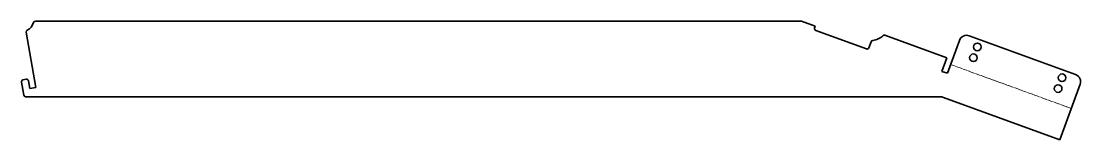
# Model space of a CAD drawing. Header units: inches. Extents: x 0 to 552, y 0 to 62.
import ezdxf

# ---------------------------------------------------------------- set-up
doc = ezdxf.new("R2010")
doc.units = ezdxf.units.IN
doc.header["$MEASUREMENT"] = 0
doc.linetypes.add('Chain', pattern=[13.68, 9.12, -1.14, 2.28, -1.14])
doc.layers.add('SIMUMAK Bend Centerline (ISO)', color=7, linetype='Chain', lineweight=9)
doc.layers.add('SIMUMAK Visible (ISO)', color=7, linetype='Continuous', lineweight=35)

# ---------------------------------------------------------------- blocks, each defined once
blk = doc.blocks.new('Guia soldadura brazo_Sheet_4_Chapa para guia de soldadura de los brazos (desplegada)')
at = {"layer": 'SIMUMAK Bend Centerline (ISO)', "ltscale": 0.263158}
blk.add_line((271.28, -14.57), (208.32, 8.35), dxfattribs=at)
at = {"layer": 'SIMUMAK Visible (ISO)'}
for p, q in [((-268.76, 30.91), (130.56, 30.91)), ((137.79, 28.28), (130.56, 30.91)), ((137.79, 28.28), (137.45, 27.34)), ((-268.5, -3.56), (-273.57, 25.18)), ((138.04, 26.06), (164.45, 16.45)), ((206.4, 11.82), (174.12, 23.57)), ((273.47, 3.14), (218.03, 23.32)), ((165.73, 17.05), (166.88, 20.19)), ((212.91, 20.93), (206.65, 3.75)), ((203.83, 4.78), (206.4, 11.82)), ((-273.61, 0.62), (-275.28, 0.33)), ((206.65, 3.75), (203.83, 4.78)), ((-276.09, -0.83), (-274.89, -7.65)), ((-271.75, -4.13), (-272.45, -0.19)), ((-268.5, -3.56), (-271.75, -4.13)), ((275.86, -1.98), (265.34, -30.91)), ((-273.9, -8.48), (202.65, -8.48)), ((204.7, -8.84), (265.34, -30.91))]:
    blk.add_line(p, q, dxfattribs=at)
for centre in [(222.3, 17.51), (220.25, 11.87), (266.47, 1.44), (264.42, -4.2)]:
    blk.add_circle(centre, 2, dxfattribs=at)
at = {"layer": 'SIMUMAK Visible (ISO)', "extrusion": (0, 0, -1)}
for centre, radius, start, end in [((275.53, 31.71), 6, 194.856, 245.144), ((268.76, 29.91), 1, 14.856, 90), ((272.59, 25.36), 1, 350, 65.144), ((-166.81, 29.8), 9, 225.8002, 264.1998), ((-173.78, 22.63), 1, 45.8002, 110), ((-216.66, 19.56), 4, 20, 110), ((-167.82, 19.85), 1, 20, 84.1998), ((275.11, -0.66), 1, 350, 80), ((273.43, -0.36), 1, 80, 170), ((-272.11, -0.61), 4, 110, 200), ((273.9, -7.48), 1, 270, 350)]:
    blk.add_arc(centre, radius, start, end, dxfattribs=at)
at = {"layer": 'SIMUMAK Visible (ISO)'}
for centre, radius, start, end in [((138.39, 27), 1, 160, 250), ((164.79, 17.39), 1, 250, 340), ((202.65, -14.48), 6, 70, 90)]:
    blk.add_arc(centre, radius, start, end, dxfattribs=at)

msp = doc.modelspace()

# ---------------------------------------------------------------- block references
msp.add_blockref('Guia soldadura brazo_Sheet_4_Chapa para guia de soldadura de los brazos (desplegada)', (276.09, 30.91))

doc.saveas('drawing.dxf')
